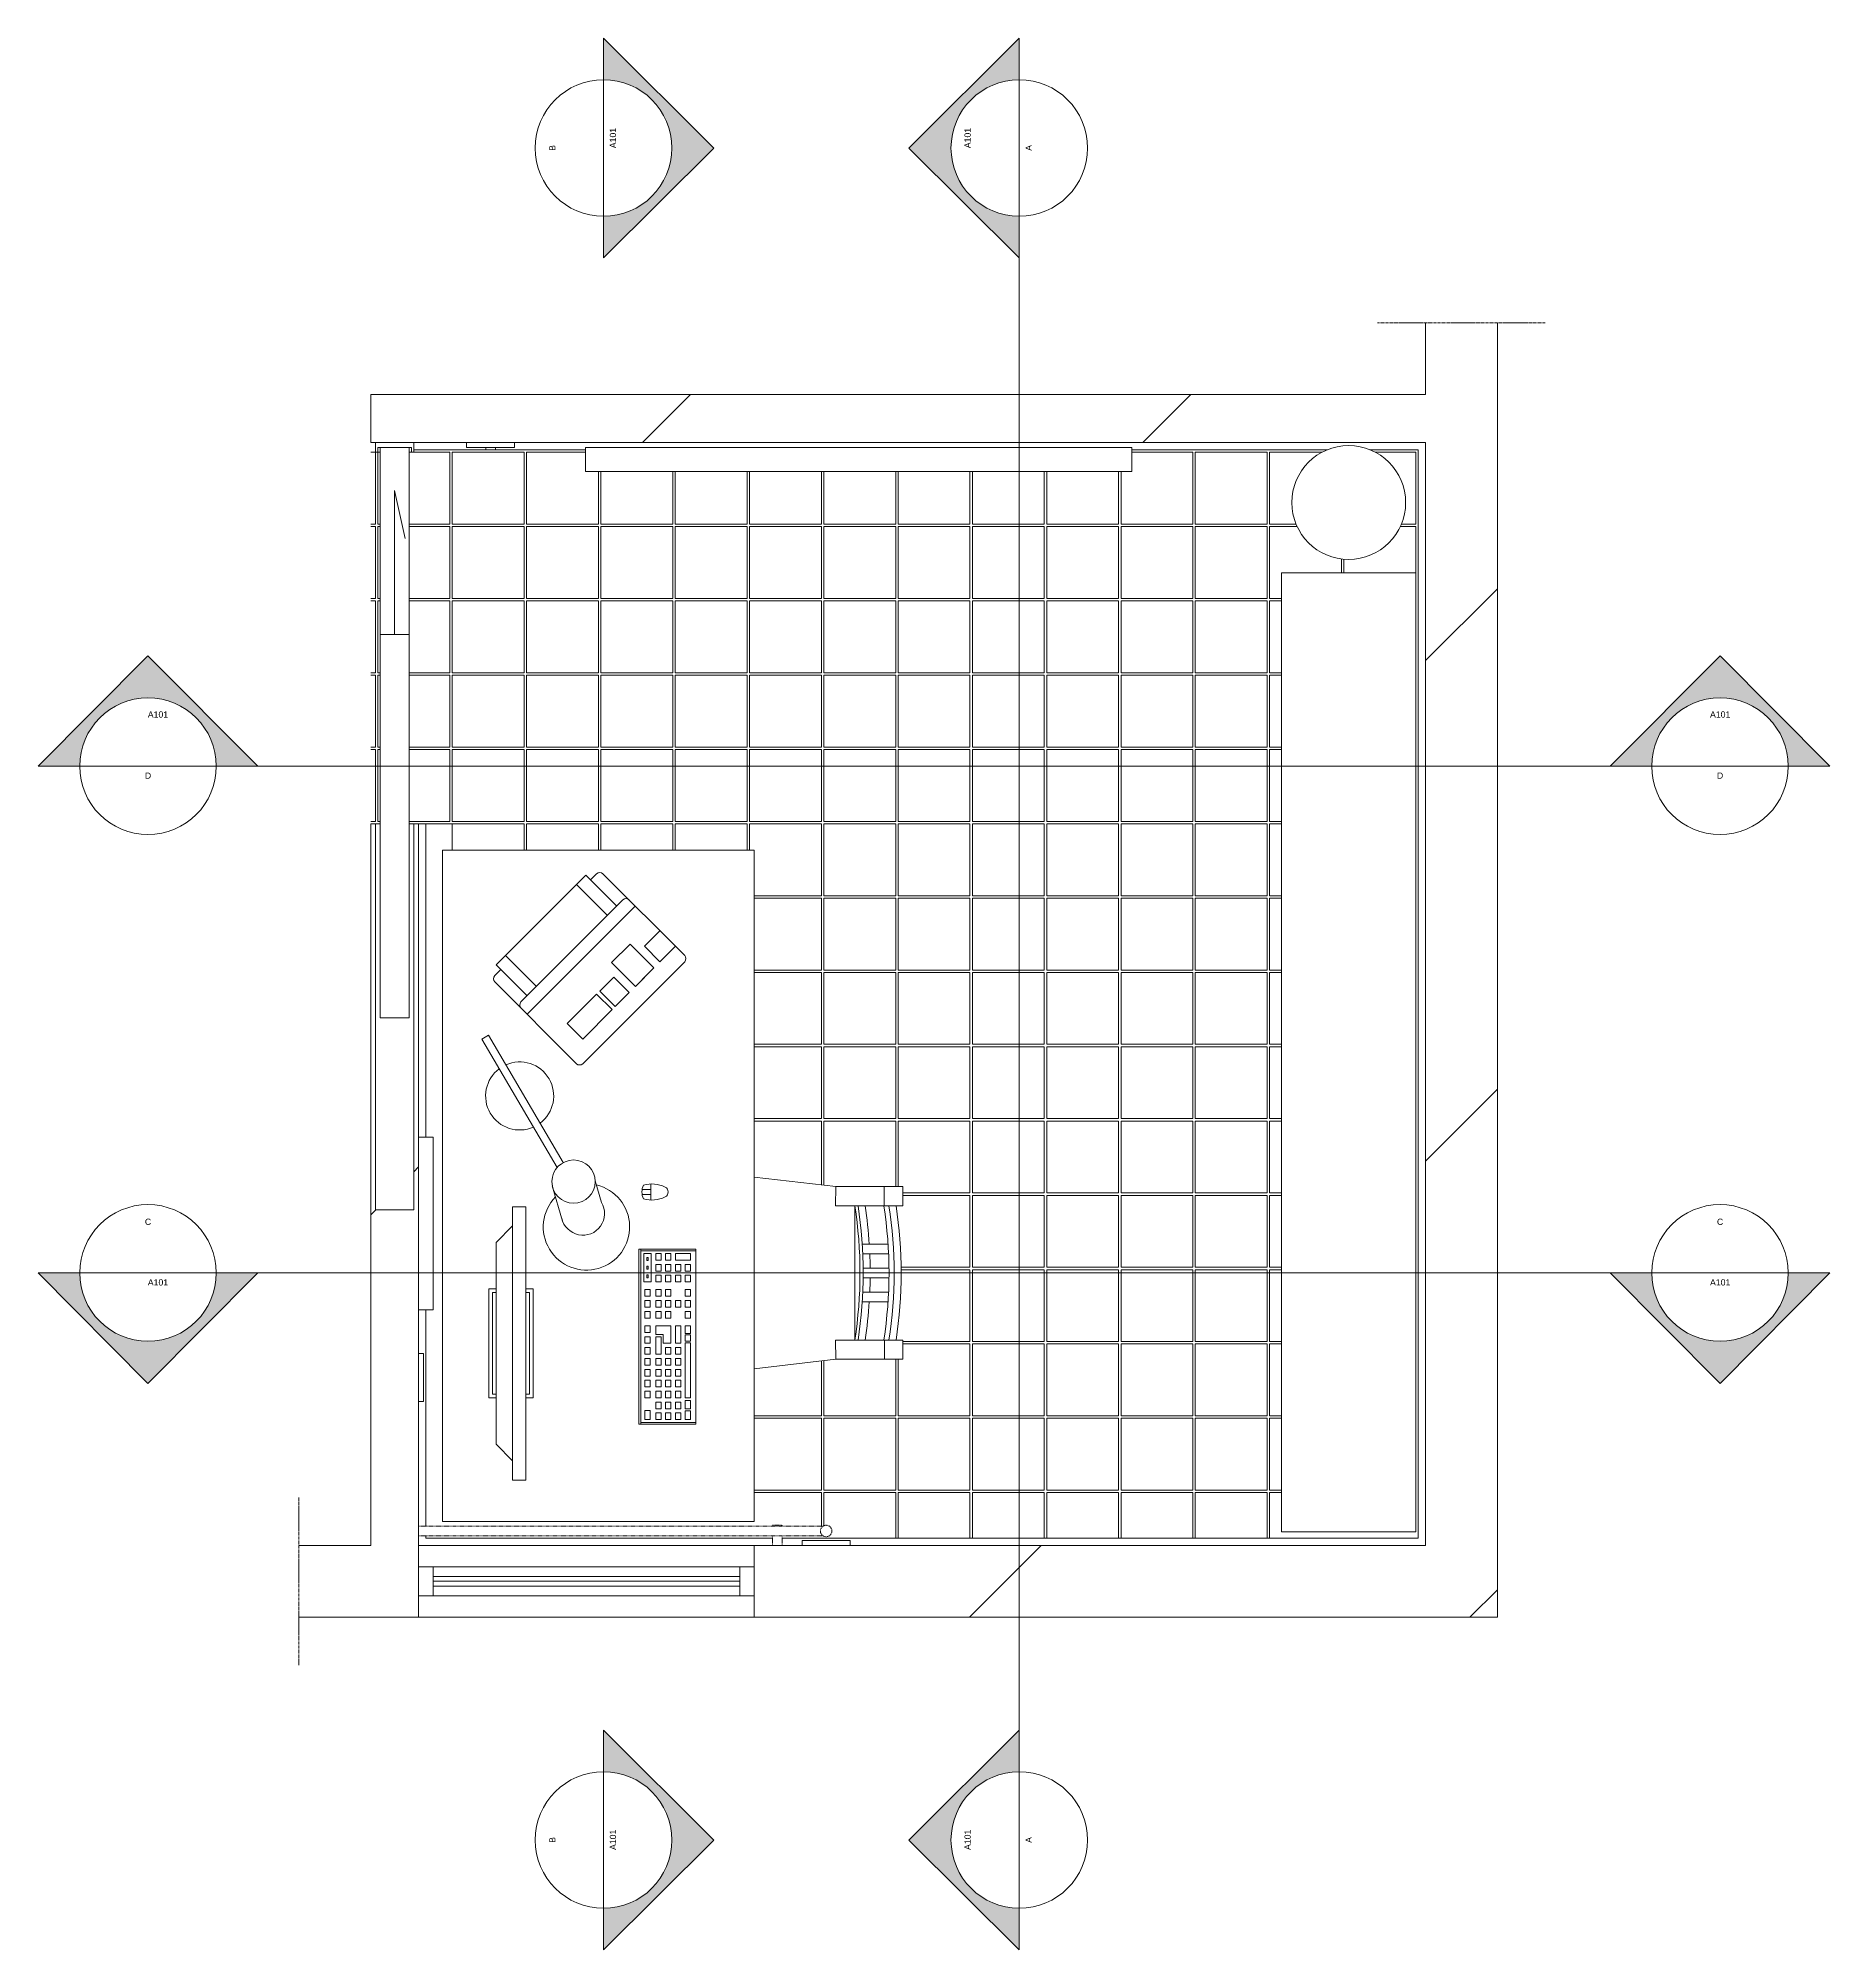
# Model space of a CAD drawing. Header units: centimetres. Extents: x -16179 to 12840, y -10704 to 3856.
# Drawn here: x -1038.4 to -664.7, y -5160.4 to -4761.7 of the extents above; entities that cross this region are included whole.
import ezdxf

# ---------------------------------------------------------------- set-up
doc = ezdxf.new("R2010")
doc.units = ezdxf.units.CM
doc.header["$MEASUREMENT"] = 0
doc.linetypes.add('ACAD_ISO04W100', pattern=[0.762, 0.6096, -0.0762, 0, -0.0762])
doc.linetypes.add('HIDDEN', pattern=[0.009525, 0.00635, -0.003175])
for name, color, linetype, lineweight in [('A-ANNO-DIMS_Num_Penna__3', 3, 'Continuous', 18), ('A-ANNO-TEXT_Num_Penna__3', 3, 'Continuous', 18), ('A-LP-SEZIONI_Num_Penna__151', 151, 'Continuous', 18), ('A-PRSP-1_Num_Penna__161', 161, 'Continuous', 18), ('A-prsp-2_Num_Penna__137', 137, 'Continuous', 18), ('A-SECT A-MCUT_Num_Penna__7', 7, 'Continuous', 18), ('A-SECT D-MCUT_Num_Penna__181', 181, 'Continuous', 18), ('A-WALL-EXTR_Num_Penna__7', 7, 'Continuous', 18), ('IKE120015-t1_Num_Penna__251_Num_Penna__251_Num_Penna__251_Num_Penna__251_Num_Penna__251_Num_Penna__251_Num_Penna__251_Num_Penna__251_Num_Penna__251_Num_Penna__251_Num_Penna__3', 3, 'Continuous', 18)]:
    doc.layers.add(name, color=color, linetype=linetype, lineweight=lineweight)
doc.styles.add('GENERATED_STYLE_1', font='Arial.ttf')
pattern_1 = [(45, (34.24, -5047.8), (-52.198, 52.198), [])]

msp = doc.modelspace()

# ---------------------------------------------------------------- hatches: boundary and pattern name
at = {"layer": 'A-ANNO-DIMS_Num_Penna__3', "linetype": 'Continuous', "lineweight": 18}
for points in [[(-920.51, -4761.74), (-920.51, -4770.38, -1), (-920.51, -4798.89), (-920.51, -4807.53), (-897.49, -4784.64)], [(-833.79, -4761.74), (-856.81, -4784.64), (-833.79, -4807.53), (-833.79, -4798.89, -1), (-833.79, -4770.38)], [(-992.64, -4913.58), (-1015.53, -4890.56), (-1038.42, -4913.58), (-1029.78, -4913.58, -1), (-1001.28, -4913.58)], [(-710.53, -4913.58), (-701.89, -4913.58, -1), (-673.38, -4913.58), (-664.75, -4913.58), (-687.64, -4890.56)], [(-992.64, -5019.26), (-1001.28, -5019.26, -1), (-1029.78, -5019.26), (-1038.42, -5019.26), (-1015.53, -5042.29)], [(-710.53, -5019.26), (-687.64, -5042.29), (-664.75, -5019.26), (-673.38, -5019.26, -1), (-701.89, -5019.26)], [(-920.51, -5160.42), (-897.49, -5137.53), (-920.51, -5114.64), (-920.51, -5123.28, -1), (-920.51, -5151.78)], [(-833.79, -5160.42), (-833.79, -5151.78, -1), (-833.79, -5123.28), (-833.79, -5114.64), (-856.81, -5137.53)]]:
    msp.add_hatch(color=3, dxfattribs=at).paths.add_polyline_path(points)
at = {"layer": 'A-SECT D-MCUT_Num_Penna__181', "linetype": 'Continuous', "lineweight": 18}
h = msp.add_hatch(dxfattribs=at)
h.set_pattern_fill('ANSI31', color=181, scale=100, style=0, pattern_type=2)
h.set_pattern_definition(pattern_1)
h.paths.add_polyline_path([(-734.08, -4836.08), (-969.08, -4836.08), (-969.08, -4846.08), (-749.08, -4846.08), (-749.08, -5076.08), (-889.08, -5076.08), (-889.08, -5091.08), (-734.08, -5091.08)])
h = msp.add_hatch(dxfattribs=at)
h.set_pattern_fill('ANSI31', color=181, scale=100, style=0, pattern_type=2)
h.set_pattern_definition(pattern_1)
h.paths.add_polyline_path([(-969.08, -4926.08), (-969.08, -5091.08), (-959.08, -5091.08), (-959.08, -4926.08), (-960.08, -4926.08), (-960.08, -5006.08), (-968.08, -5006.08), (-968.08, -4926.08)])

# ---------------------------------------------------------------- linework, layer by layer
at = {"layer": 'A-ANNO-DIMS_Num_Penna__3', "color": 3, "linetype": 'Continuous', "lineweight": 18}
for p, q in [((-920.51, -4770.38), (-920.51, -4761.74)), ((-920.51, -4761.74), (-897.49, -4784.64)), ((-833.79, -4761.74), (-856.81, -4784.64)), ((-833.79, -4770.38), (-833.79, -4761.74)), ((-920.51, -4770.38), (-920.51, -4798.89)), ((-833.79, -4770.38), (-833.79, -4798.89)), ((-920.51, -4807.53), (-897.49, -4784.64)), ((-833.79, -4807.53), (-856.81, -4784.64)), ((-920.51, -4798.89), (-920.51, -4807.53)), ((-833.79, -4798.89), (-833.79, -4807.53)), ((-1038.42, -4913.58), (-1015.53, -4890.56)), ((-992.64, -4913.58), (-1015.53, -4890.56)), ((-710.53, -4913.58), (-687.64, -4890.56)), ((-664.75, -4913.58), (-687.64, -4890.56)), ((-1029.78, -4913.58), (-1038.42, -4913.58)), ((-1001.28, -4913.58), (-1029.78, -4913.58)), ((-1001.28, -4913.58), (-992.64, -4913.58)), ((-701.89, -4913.58), (-710.53, -4913.58)), ((-701.89, -4913.58), (-673.38, -4913.58)), ((-673.38, -4913.58), (-664.75, -4913.58)), ((-1029.78, -5019.26), (-1038.42, -5019.26)), ((-1038.42, -5019.26), (-1015.53, -5042.29)), ((-1001.28, -5019.26), (-1029.78, -5019.26)), ((-992.64, -5019.26), (-1015.53, -5042.29)), ((-1001.28, -5019.26), (-992.64, -5019.26)), ((-701.89, -5019.26), (-710.53, -5019.26)), ((-710.53, -5019.26), (-687.64, -5042.29)), ((-701.89, -5019.26), (-673.38, -5019.26)), ((-664.75, -5019.26), (-687.64, -5042.29)), ((-673.38, -5019.26), (-664.75, -5019.26)), ((-920.51, -5123.28), (-920.51, -5114.64)), ((-920.51, -5114.64), (-897.49, -5137.53)), ((-833.79, -5114.64), (-856.81, -5137.53)), ((-833.79, -5123.28), (-833.79, -5114.64)), ((-920.51, -5151.78), (-920.51, -5123.28)), ((-833.79, -5151.78), (-833.79, -5123.28)), ((-920.51, -5160.42), (-897.49, -5137.53)), ((-833.79, -5160.42), (-856.81, -5137.53)), ((-920.51, -5151.78), (-920.51, -5160.42)), ((-833.79, -5151.78), (-833.79, -5160.42))]:
    msp.add_line(p, q, dxfattribs=at)
for centre in [(-920.51, -4784.64), (-833.79, -4784.64), (-1015.53, -4913.58), (-687.64, -4913.58), (-1015.53, -5019.26), (-687.64, -5019.26), (-920.51, -5137.53), (-833.79, -5137.53)]:
    msp.add_circle(centre, 14.25, dxfattribs=at)
at = {"layer": 'A-LP-SEZIONI_Num_Penna__151', "color": 151, "linetype": 'ACAD_ISO04W100', "lineweight": 18}
for p, q in [((-724.08, -4821.08), (-759.08, -4821.08)), ((-984.08, -5066.08), (-984.08, -5101.08))]:
    msp.add_line(p, q, dxfattribs=at)
at = {"layer": 'A-LP-SEZIONI_Num_Penna__151', "color": 151, "linetype": 'Continuous', "lineweight": 18}
for p, q in [((-967.08, -4925.58), (-969.08, -4925.58)), ((-956.08, -4990.94), (-959.08, -4990.94)), ((-956.08, -5026.94), (-956.08, -4990.94)), ((-872.07, -5001.26), (-872.1, -5005.26)), ((-858.1, -5001.26), (-872.07, -5001.26)), ((-862, -5001.26), (-861.99, -5005.26)), ((-858.1, -5005.26), (-858.1, -5001.26)), ((-872.1, -5005.26), (-858.1, -5005.26)), ((-868.1, -5005.26), (-868.1, -5033.26)), ((-861.17, -5013.26), (-866.55, -5013.26)), ((-861.06, -5015.26), (-866.44, -5015.26)), ((-860.97, -5018.26), (-866.36, -5018.26)), ((-860.97, -5018.26), (-866.36, -5018.26)), ((-861.06, -5023.26), (-866.44, -5023.26)), ((-860.97, -5020.26), (-866.36, -5020.26)), ((-860.97, -5020.26), (-866.36, -5020.26)), ((-956.08, -5026.94), (-959.08, -5026.94)), ((-861.17, -5025.26), (-866.55, -5025.26)), ((-872.07, -5037.26), (-872.1, -5033.26)), ((-872.1, -5033.26), (-858.1, -5033.26)), ((-861.93, -5033.26), (-861.92, -5037.26)), ((-858.1, -5033.26), (-858.1, -5037.26)), ((-872.07, -5037.26), (-858.1, -5037.26)), ((-872.07, -5037.26), (-870.07, -5037.26)), ((-861.92, -5037.26), (-858.1, -5037.26)), ((-889.08, -5076.08), (-959.08, -5076.08)), ((-956.08, -5080.58), (-892.08, -5080.58)), ((-892.08, -5086.58), (-956.08, -5086.58)), ((-959.08, -5091.08), (-889.08, -5091.08))]:
    msp.add_line(p, q, dxfattribs=at)
at = {"layer": 'A-LP-SEZIONI_Num_Penna__151', "color": 151, "linetype": 'HIDDEN', "lineweight": 18}
for p, q in [((-874.75, -5072.08), (-959.08, -5072.08)), ((-874.75, -5074.08), (-959.08, -5074.08)), ((-885.28, -5074.08), (-885.28, -5076.08)), ((-883.28, -5074.08), (-883.28, -5076.08))]:
    msp.add_line(p, q, dxfattribs=at)
at = {"layer": 'A-LP-SEZIONI_Num_Penna__151', "color": 151, "linetype": 'Continuous', "lineweight": 18, "flags": 128}
for points in [[(-924.29, -4847.08), (-810.29, -4847.08), (-810.29, -4852.08), (-924.29, -4852.08)], [(-751.08, -5073.25), (-779.08, -5073.25), (-779.08, -4873.25), (-751.08, -4873.25)], [(-889.08, -4999.26), (-889.08, -4931.08), (-954.08, -4931.08), (-954.08, -5071.08), (-889.08, -5071.08)]]:
    msp.add_lwpolyline(points, close=True, dxfattribs=at)
for points in [[(-889.08, -4999.26), (-872.07, -5001.26)], [(-872.07, -5037.26), (-889.08, -5039.26)]]:
    msp.add_lwpolyline(points, dxfattribs=at)
at = {"layer": 'A-LP-SEZIONI_Num_Penna__151', "color": 151, "linetype": 'HIDDEN', "lineweight": 18, "flags": 128}
msp.add_lwpolyline([(-885.28, -5072.08), (-885.28, -5071.88), (-883.28, -5071.88), (-883.28, -5072.08)], dxfattribs=at)
at = {"layer": 'A-LP-SEZIONI_Num_Penna__151', "color": 151, "linetype": 'Continuous', "lineweight": 18}
msp.add_circle((-765.08, -4858.58), 11.87, dxfattribs=at)
at = {"layer": 'A-LP-SEZIONI_Num_Penna__151', "color": 151, "linetype": 'HIDDEN', "lineweight": 18}
msp.add_circle((-874.08, -5073.08), 1.2, dxfattribs=at)
at = {"layer": 'A-LP-SEZIONI_Num_Penna__151', "color": 151, "linetype": 'Continuous', "lineweight": 18}
for centre, start, end in [((-957.91, -5019.26), 351.1397, 8.8603), ((-957.24, -5019.26), 351.1397, 8.8603), ((-955.78, -5019.26), 3.7849, 8.8603), ((-951.86, -5019.26), 351.1397, 8.8603), ((-950.78, -5019.26), 351.1397, 8.8603), ((-949.31, -5019.26), 351.1397, 8.8603), ((-955.78, -5019.26), 0.6304, 2.5223), ((-955.78, -5019.26), 357.4777, 359.3696), ((-955.78, -5019.26), 351.1397, 356.2151)]:
    msp.add_arc(centre, 90.89, start, end, dxfattribs=at)
at = {"layer": 'A-PRSP-1_Num_Penna__161', "color": 161, "linetype": 'Continuous', "lineweight": 18}
for p, q in [((-751.08, -4863.58), (-751.08, -4873.25)), ((-766.58, -4873.25), (-766.58, -4870.36)), ((-766.08, -4873.25), (-766.08, -4870.42)), ((-952.08, -4925.58), (-961.08, -4925.58))]:
    msp.add_line(p, q, dxfattribs=at)
at = {"layer": 'A-PRSP-1_Num_Penna__161', "color": 161, "linetype": 'Continuous', "lineweight": 18, "flags": 128}
for points in [[(-960.08, -4847.58), (-924.29, -4847.58)], [(-760.61, -4847.58), (-750.58, -4847.58), (-750.58, -5074.58), (-883.28, -5074.58)], [(-810.29, -4847.58), (-769.56, -4847.58)], [(-969.08, -4848.08), (-968.08, -4848.08), (-968.08, -4863.08), (-969.08, -4863.08)], [(-967.08, -4863.08), (-967.58, -4863.08), (-967.58, -4848.08), (-967.08, -4848.08)], [(-961.08, -4848.08), (-952.58, -4848.08), (-952.58, -4863.08), (-961.08, -4863.08)], [(-921.58, -4852.08), (-921.58, -4863.08), (-936.58, -4863.08), (-936.58, -4848.08), (-924.29, -4848.08)], [(-810.29, -4848.08), (-797.58, -4848.08), (-797.58, -4863.08), (-812.58, -4863.08), (-812.58, -4852.08)], [(-776.07, -4863.08), (-781.58, -4863.08), (-781.58, -4848.08), (-770.63, -4848.08)], [(-759.54, -4848.08), (-751.08, -4848.08), (-751.08, -4863.08)], [(-906.08, -4852.08), (-906.08, -4863.08), (-921.08, -4863.08), (-921.08, -4852.08)], [(-890.58, -4852.08), (-890.58, -4863.08), (-905.58, -4863.08), (-905.58, -4852.08)], [(-875.08, -4852.08), (-875.08, -4863.08), (-890.08, -4863.08), (-890.08, -4852.08)], [(-859.58, -4852.08), (-859.58, -4863.08), (-874.58, -4863.08), (-874.58, -4852.08)], [(-844.08, -4852.08), (-844.08, -4863.08), (-859.08, -4863.08), (-859.08, -4852.08)], [(-828.58, -4852.08), (-828.58, -4863.08), (-843.58, -4863.08), (-843.58, -4852.08)], [(-813.08, -4852.08), (-813.08, -4863.08), (-828.08, -4863.08), (-828.08, -4852.08)], [(-969.08, -4863.58), (-968.08, -4863.58), (-968.08, -4878.58), (-969.08, -4878.58)], [(-967.08, -4878.58), (-967.58, -4878.58), (-967.58, -4863.58), (-967.08, -4863.58)], [(-961.08, -4863.58), (-952.58, -4863.58), (-952.58, -4878.58), (-961.08, -4878.58)], [(-779.08, -4878.58), (-781.58, -4878.58), (-781.58, -4863.58), (-775.86, -4863.58)], [(-754.31, -4863.58), (-751.08, -4863.58)], [(-751.08, -4863.08), (-754.09, -4863.08)], [(-969.08, -4879.08), (-968.08, -4879.08), (-968.08, -4894.08), (-969.08, -4894.08)], [(-967.08, -4894.08), (-967.58, -4894.08), (-967.58, -4879.08), (-967.08, -4879.08)], [(-961.08, -4879.08), (-952.58, -4879.08), (-952.58, -4894.08), (-961.08, -4894.08)], [(-779.08, -4894.08), (-781.58, -4894.08), (-781.58, -4879.08), (-779.08, -4879.08)], [(-969.08, -4894.58), (-968.08, -4894.58), (-968.08, -4909.58), (-969.08, -4909.58)], [(-967.08, -4909.58), (-967.58, -4909.58), (-967.58, -4894.58), (-967.08, -4894.58)], [(-961.08, -4894.58), (-952.58, -4894.58), (-952.58, -4909.58), (-961.08, -4909.58)], [(-779.08, -4909.58), (-781.58, -4909.58), (-781.58, -4894.58), (-779.08, -4894.58)], [(-969.08, -4910.08), (-968.08, -4910.08), (-968.08, -4925.08), (-969.08, -4925.08)], [(-967.08, -4925.08), (-967.58, -4925.08), (-967.58, -4910.08), (-967.08, -4910.08)], [(-961.08, -4910.08), (-952.58, -4910.08), (-952.58, -4925.08), (-961.08, -4925.08)], [(-779.08, -4925.08), (-781.58, -4925.08), (-781.58, -4910.08), (-779.08, -4910.08)], [(-957.58, -4990.94), (-957.58, -4925.58)], [(-952.08, -4931.08), (-952.08, -4925.58), (-937.08, -4925.58), (-937.08, -4931.08)], [(-936.58, -4931.08), (-936.58, -4925.58), (-921.58, -4925.58), (-921.58, -4931.08)], [(-921.08, -4931.08), (-921.08, -4925.58), (-906.08, -4925.58), (-906.08, -4931.08)], [(-905.58, -4931.08), (-905.58, -4925.58), (-890.58, -4925.58), (-890.58, -4931.08)], [(-890.08, -4931.08), (-890.08, -4925.58), (-875.08, -4925.58), (-875.08, -4940.58), (-889.08, -4940.58)], [(-779.08, -4940.58), (-781.58, -4940.58), (-781.58, -4925.58), (-779.08, -4925.58)], [(-889.08, -4941.08), (-875.08, -4941.08), (-875.08, -4956.08), (-889.08, -4956.08)], [(-779.08, -4956.08), (-781.58, -4956.08), (-781.58, -4941.08), (-779.08, -4941.08)], [(-889.08, -4956.58), (-875.08, -4956.58), (-875.08, -4971.58), (-889.08, -4971.58)], [(-779.08, -4971.58), (-781.58, -4971.58), (-781.58, -4956.58), (-779.08, -4956.58)], [(-889.08, -4972.08), (-875.08, -4972.08), (-875.08, -4987.08), (-889.08, -4987.08)], [(-779.08, -4987.08), (-781.58, -4987.08), (-781.58, -4972.08), (-779.08, -4972.08)], [(-889.08, -4987.58), (-875.08, -4987.58), (-875.08, -5000.91)], [(-874.58, -5000.97), (-874.58, -4987.58), (-859.58, -4987.58), (-859.58, -5001.26)], [(-859.08, -5001.26), (-859.08, -4987.58), (-844.08, -4987.58), (-844.08, -5002.58), (-858.1, -5002.58)], [(-779.08, -5002.58), (-781.58, -5002.58), (-781.58, -4987.58), (-779.08, -4987.58)], [(-858.1, -5003.08), (-844.08, -5003.08), (-844.08, -5018.08), (-858.42, -5018.08)], [(-779.08, -5018.08), (-781.58, -5018.08), (-781.58, -5003.08), (-779.08, -5003.08)], [(-858.42, -5018.58), (-844.08, -5018.58), (-844.08, -5033.58), (-858.1, -5033.58)], [(-779.08, -5033.58), (-781.58, -5033.58), (-781.58, -5018.58), (-779.08, -5018.58)], [(-957.58, -5072.08), (-957.58, -5026.94)], [(-858.1, -5034.08), (-844.08, -5034.08), (-844.08, -5049.08), (-859.08, -5049.08), (-859.08, -5037.26)], [(-779.08, -5049.08), (-781.58, -5049.08), (-781.58, -5034.08), (-779.08, -5034.08)], [(-875.08, -5037.62), (-875.08, -5049.08), (-889.08, -5049.08)], [(-859.58, -5037.26), (-859.58, -5049.08), (-874.58, -5049.08), (-874.58, -5037.56)], [(-889.08, -5049.58), (-875.08, -5049.58), (-875.08, -5064.58), (-889.08, -5064.58)], [(-779.08, -5064.58), (-781.58, -5064.58), (-781.58, -5049.58), (-779.08, -5049.58)], [(-889.08, -5065.08), (-875.08, -5065.08), (-875.08, -5072.08)], [(-874.58, -5072.08), (-874.58, -5065.08), (-859.58, -5065.08), (-859.58, -5074.58)], [(-859.08, -5074.58), (-859.08, -5065.08), (-844.08, -5065.08), (-844.08, -5074.58)], [(-843.58, -5074.58), (-843.58, -5065.08), (-828.58, -5065.08), (-828.58, -5074.58)], [(-828.08, -5074.58), (-828.08, -5065.08), (-813.08, -5065.08), (-813.08, -5074.58)], [(-812.58, -5074.58), (-812.58, -5065.08), (-797.58, -5065.08), (-797.58, -5074.58)], [(-797.08, -5074.58), (-797.08, -5065.08), (-782.08, -5065.08), (-782.08, -5074.58)], [(-781.58, -5074.58), (-781.58, -5065.08), (-779.08, -5065.08)], [(-885.28, -5074.58), (-957.58, -5074.58), (-957.58, -5074.08)]]:
    msp.add_lwpolyline(points, dxfattribs=at)
for points in [[(-952.08, -4848.08), (-937.08, -4848.08), (-937.08, -4863.08), (-952.08, -4863.08)], [(-797.08, -4848.08), (-782.08, -4848.08), (-782.08, -4863.08), (-797.08, -4863.08)], [(-952.08, -4863.58), (-937.08, -4863.58), (-937.08, -4878.58), (-952.08, -4878.58)], [(-936.58, -4863.58), (-921.58, -4863.58), (-921.58, -4878.58), (-936.58, -4878.58)], [(-921.08, -4863.58), (-906.08, -4863.58), (-906.08, -4878.58), (-921.08, -4878.58)], [(-905.58, -4863.58), (-890.58, -4863.58), (-890.58, -4878.58), (-905.58, -4878.58)], [(-890.08, -4863.58), (-875.08, -4863.58), (-875.08, -4878.58), (-890.08, -4878.58)], [(-874.58, -4863.58), (-859.58, -4863.58), (-859.58, -4878.58), (-874.58, -4878.58)], [(-859.08, -4863.58), (-844.08, -4863.58), (-844.08, -4878.58), (-859.08, -4878.58)], [(-843.58, -4863.58), (-828.58, -4863.58), (-828.58, -4878.58), (-843.58, -4878.58)], [(-828.08, -4863.58), (-813.08, -4863.58), (-813.08, -4878.58), (-828.08, -4878.58)], [(-812.58, -4863.58), (-797.58, -4863.58), (-797.58, -4878.58), (-812.58, -4878.58)], [(-797.08, -4863.58), (-782.08, -4863.58), (-782.08, -4878.58), (-797.08, -4878.58)], [(-952.08, -4879.08), (-937.08, -4879.08), (-937.08, -4894.08), (-952.08, -4894.08)], [(-936.58, -4879.08), (-921.58, -4879.08), (-921.58, -4894.08), (-936.58, -4894.08)], [(-921.08, -4879.08), (-906.08, -4879.08), (-906.08, -4894.08), (-921.08, -4894.08)], [(-905.58, -4879.08), (-890.58, -4879.08), (-890.58, -4894.08), (-905.58, -4894.08)], [(-890.08, -4879.08), (-875.08, -4879.08), (-875.08, -4894.08), (-890.08, -4894.08)], [(-874.58, -4879.08), (-859.58, -4879.08), (-859.58, -4894.08), (-874.58, -4894.08)], [(-859.08, -4879.08), (-844.08, -4879.08), (-844.08, -4894.08), (-859.08, -4894.08)], [(-843.58, -4879.08), (-828.58, -4879.08), (-828.58, -4894.08), (-843.58, -4894.08)], [(-828.08, -4879.08), (-813.08, -4879.08), (-813.08, -4894.08), (-828.08, -4894.08)], [(-812.58, -4879.08), (-797.58, -4879.08), (-797.58, -4894.08), (-812.58, -4894.08)], [(-797.08, -4879.08), (-782.08, -4879.08), (-782.08, -4894.08), (-797.08, -4894.08)], [(-952.08, -4894.58), (-937.08, -4894.58), (-937.08, -4909.58), (-952.08, -4909.58)], [(-936.58, -4894.58), (-921.58, -4894.58), (-921.58, -4909.58), (-936.58, -4909.58)], [(-921.08, -4894.58), (-906.08, -4894.58), (-906.08, -4909.58), (-921.08, -4909.58)], [(-905.58, -4894.58), (-890.58, -4894.58), (-890.58, -4909.58), (-905.58, -4909.58)], [(-890.08, -4894.58), (-875.08, -4894.58), (-875.08, -4909.58), (-890.08, -4909.58)], [(-874.58, -4894.58), (-859.58, -4894.58), (-859.58, -4909.58), (-874.58, -4909.58)], [(-859.08, -4894.58), (-844.08, -4894.58), (-844.08, -4909.58), (-859.08, -4909.58)], [(-843.58, -4894.58), (-828.58, -4894.58), (-828.58, -4909.58), (-843.58, -4909.58)], [(-828.08, -4894.58), (-813.08, -4894.58), (-813.08, -4909.58), (-828.08, -4909.58)], [(-812.58, -4894.58), (-797.58, -4894.58), (-797.58, -4909.58), (-812.58, -4909.58)], [(-797.08, -4894.58), (-782.08, -4894.58), (-782.08, -4909.58), (-797.08, -4909.58)], [(-952.08, -4910.08), (-937.08, -4910.08), (-937.08, -4925.08), (-952.08, -4925.08)], [(-936.58, -4910.08), (-921.58, -4910.08), (-921.58, -4925.08), (-936.58, -4925.08)], [(-921.08, -4910.08), (-906.08, -4910.08), (-906.08, -4925.08), (-921.08, -4925.08)], [(-905.58, -4910.08), (-890.58, -4910.08), (-890.58, -4925.08), (-905.58, -4925.08)], [(-890.08, -4910.08), (-875.08, -4910.08), (-875.08, -4925.08), (-890.08, -4925.08)], [(-874.58, -4910.08), (-859.58, -4910.08), (-859.58, -4925.08), (-874.58, -4925.08)], [(-859.08, -4910.08), (-844.08, -4910.08), (-844.08, -4925.08), (-859.08, -4925.08)], [(-843.58, -4910.08), (-828.58, -4910.08), (-828.58, -4925.08), (-843.58, -4925.08)], [(-828.08, -4910.08), (-813.08, -4910.08), (-813.08, -4925.08), (-828.08, -4925.08)], [(-812.58, -4910.08), (-797.58, -4910.08), (-797.58, -4925.08), (-812.58, -4925.08)], [(-797.08, -4910.08), (-782.08, -4910.08), (-782.08, -4925.08), (-797.08, -4925.08)], [(-874.58, -4925.58), (-859.58, -4925.58), (-859.58, -4940.58), (-874.58, -4940.58)], [(-859.08, -4925.58), (-844.08, -4925.58), (-844.08, -4940.58), (-859.08, -4940.58)], [(-843.58, -4925.58), (-828.58, -4925.58), (-828.58, -4940.58), (-843.58, -4940.58)], [(-828.08, -4925.58), (-813.08, -4925.58), (-813.08, -4940.58), (-828.08, -4940.58)], [(-812.58, -4925.58), (-797.58, -4925.58), (-797.58, -4940.58), (-812.58, -4940.58)], [(-797.08, -4925.58), (-782.08, -4925.58), (-782.08, -4940.58), (-797.08, -4940.58)], [(-874.58, -4941.08), (-859.58, -4941.08), (-859.58, -4956.08), (-874.58, -4956.08)], [(-859.08, -4941.08), (-844.08, -4941.08), (-844.08, -4956.08), (-859.08, -4956.08)], [(-843.58, -4941.08), (-828.58, -4941.08), (-828.58, -4956.08), (-843.58, -4956.08)], [(-828.08, -4941.08), (-813.08, -4941.08), (-813.08, -4956.08), (-828.08, -4956.08)], [(-812.58, -4941.08), (-797.58, -4941.08), (-797.58, -4956.08), (-812.58, -4956.08)], [(-797.08, -4941.08), (-782.08, -4941.08), (-782.08, -4956.08), (-797.08, -4956.08)], [(-874.58, -4956.58), (-859.58, -4956.58), (-859.58, -4971.58), (-874.58, -4971.58)], [(-859.08, -4956.58), (-844.08, -4956.58), (-844.08, -4971.58), (-859.08, -4971.58)], [(-843.58, -4956.58), (-828.58, -4956.58), (-828.58, -4971.58), (-843.58, -4971.58)], [(-828.08, -4956.58), (-813.08, -4956.58), (-813.08, -4971.58), (-828.08, -4971.58)], [(-812.58, -4956.58), (-797.58, -4956.58), (-797.58, -4971.58), (-812.58, -4971.58)], [(-797.08, -4956.58), (-782.08, -4956.58), (-782.08, -4971.58), (-797.08, -4971.58)], [(-874.58, -4972.08), (-859.58, -4972.08), (-859.58, -4987.08), (-874.58, -4987.08)], [(-859.08, -4972.08), (-844.08, -4972.08), (-844.08, -4987.08), (-859.08, -4987.08)], [(-843.58, -4972.08), (-828.58, -4972.08), (-828.58, -4987.08), (-843.58, -4987.08)], [(-828.08, -4972.08), (-813.08, -4972.08), (-813.08, -4987.08), (-828.08, -4987.08)], [(-812.58, -4972.08), (-797.58, -4972.08), (-797.58, -4987.08), (-812.58, -4987.08)], [(-797.08, -4972.08), (-782.08, -4972.08), (-782.08, -4987.08), (-797.08, -4987.08)], [(-843.58, -4987.58), (-828.58, -4987.58), (-828.58, -5002.58), (-843.58, -5002.58)], [(-828.08, -4987.58), (-813.08, -4987.58), (-813.08, -5002.58), (-828.08, -5002.58)], [(-812.58, -4987.58), (-797.58, -4987.58), (-797.58, -5002.58), (-812.58, -5002.58)], [(-797.08, -4987.58), (-782.08, -4987.58), (-782.08, -5002.58), (-797.08, -5002.58)], [(-843.58, -5003.08), (-828.58, -5003.08), (-828.58, -5018.08), (-843.58, -5018.08)], [(-828.08, -5003.08), (-813.08, -5003.08), (-813.08, -5018.08), (-828.08, -5018.08)], [(-812.58, -5003.08), (-797.58, -5003.08), (-797.58, -5018.08), (-812.58, -5018.08)], [(-797.08, -5003.08), (-782.08, -5003.08), (-782.08, -5018.08), (-797.08, -5018.08)], [(-843.58, -5018.58), (-828.58, -5018.58), (-828.58, -5033.58), (-843.58, -5033.58)], [(-828.08, -5018.58), (-813.08, -5018.58), (-813.08, -5033.58), (-828.08, -5033.58)], [(-812.58, -5018.58), (-797.58, -5018.58), (-797.58, -5033.58), (-812.58, -5033.58)], [(-797.08, -5018.58), (-782.08, -5018.58), (-782.08, -5033.58), (-797.08, -5033.58)], [(-843.58, -5034.08), (-828.58, -5034.08), (-828.58, -5049.08), (-843.58, -5049.08)], [(-828.08, -5034.08), (-813.08, -5034.08), (-813.08, -5049.08), (-828.08, -5049.08)], [(-812.58, -5034.08), (-797.58, -5034.08), (-797.58, -5049.08), (-812.58, -5049.08)], [(-797.08, -5034.08), (-782.08, -5034.08), (-782.08, -5049.08), (-797.08, -5049.08)], [(-874.58, -5049.58), (-859.58, -5049.58), (-859.58, -5064.58), (-874.58, -5064.58)], [(-859.08, -5049.58), (-844.08, -5049.58), (-844.08, -5064.58), (-859.08, -5064.58)], [(-843.58, -5049.58), (-828.58, -5049.58), (-828.58, -5064.58), (-843.58, -5064.58)], [(-828.08, -5049.58), (-813.08, -5049.58), (-813.08, -5064.58), (-828.08, -5064.58)], [(-812.58, -5049.58), (-797.58, -5049.58), (-797.58, -5064.58), (-812.58, -5064.58)], [(-797.08, -5049.58), (-782.08, -5049.58), (-782.08, -5064.58), (-797.08, -5064.58)]]:
    msp.add_lwpolyline(points, close=True, dxfattribs=at)
at = {"layer": 'A-prsp-2_Num_Penna__137', "color": 137, "linetype": 'Continuous', "lineweight": 18}
for p, q in [((-967.08, -4886.08), (-967.08, -4847.08)), ((-961.08, -4886.08), (-961.08, -4847.08)), ((-964.08, -4886.08), (-964.08, -4856.08)), ((-964.08, -4856.08), (-961.86, -4866.08)), ((-942.89, -4955), (-924.21, -4936.31)), ((-926.14, -4938.25), (-919.7, -4944.69)), ((-924.21, -4936.31), (-917.76, -4942.76)), ((-923.24, -4937.28), (-921.95, -4935.99)), ((-920.66, -4935.99), (-903.59, -4953.07)), ((-937.74, -4962.73), (-916.47, -4941.47)), ((-936.45, -4965.31), (-913.9, -4942.76)), ((-914.97, -4950.66), (-918.84, -4954.53)), ((-914.97, -4950.66), (-910.01, -4955.63)), ((-911.96, -4951.13), (-908.74, -4947.91)), ((-911.96, -4951.13), (-908.74, -4954.36)), ((-908.74, -4954.36), (-905.52, -4951.13)), ((-942.89, -4955), (-936.45, -4961.44)), ((-940.96, -4953.07), (-934.52, -4959.51)), ((-924.85, -4975.62), (-903.59, -4954.36)), ((-918.84, -4954.53), (-913.88, -4959.49)), ((-943.22, -4957.26), (-941.93, -4955.97)), ((-943.22, -4958.54), (-926.14, -4975.62)), ((-921.31, -4960.48), (-918.39, -4957.56)), ((-918.39, -4957.56), (-915.17, -4960.78)), ((-910.01, -4955.63), (-913.88, -4959.49)), ((-913.88, -4959.49), (-911.07, -4956.69)), ((-928.07, -4967.24), (-921.95, -4961.12)), ((-921.95, -4961.12), (-918.73, -4964.34)), ((-921.31, -4960.48), (-918.09, -4963.7)), ((-918.09, -4963.7), (-915.17, -4960.78)), ((-928.07, -4967.24), (-924.85, -4970.47)), ((-924.85, -4970.47), (-918.73, -4964.34)), ((-945.87, -4970.49), (-944.49, -4969.69)), ((-930.2, -4997.28), (-945.87, -4970.49)), ((-928.94, -4996.26), (-944.49, -4969.69)), ((-931.2, -5001.08), (-929.06, -5008.44)), ((-920.93, -5004.54), (-922.24, -5000.06)), ((-910.63, -5001.83), (-912.46, -5001.83)), ((-910.63, -5002.93), (-912.46, -5002.93)), ((-910.63, -5004.04), (-910.63, -5000.72)), ((-913.14, -5014.3), (-901.24, -5014.3)), ((-913.14, -5050.77), (-913.14, -5014.3)), ((-912.74, -5050.77), (-912.74, -5014.3)), ((-901.24, -5014.63), (-912.74, -5014.63)), ((-912.08, -5015.22), (-910.6, -5015.22)), ((-912.08, -5021.14), (-912.08, -5015.22)), ((-910.6, -5015.22), (-910.6, -5021.14)), ((-909.62, -5016.59), (-909.62, -5015.22)), ((-909.62, -5015.22), (-908.49, -5015.22)), ((-908.49, -5015.22), (-908.49, -5016.59)), ((-907.57, -5016.59), (-907.57, -5015.22)), ((-907.57, -5015.22), (-906.45, -5015.22)), ((-906.45, -5015.22), (-906.45, -5016.59)), ((-905.53, -5015.22), (-902.36, -5015.22)), ((-905.53, -5016.59), (-905.53, -5015.22)), ((-902.36, -5015.22), (-902.36, -5016.59)), ((-901.24, -5014.3), (-901.24, -5050.77)), ((-911.47, -5016.05), (-911.21, -5016.05)), ((-911.47, -5016.67), (-911.47, -5016.05)), ((-911.21, -5016.67), (-911.47, -5016.67)), ((-911.21, -5017.86), (-911.47, -5017.86)), ((-911.47, -5017.86), (-911.47, -5018.49)), ((-911.47, -5018.49), (-911.21, -5018.49)), ((-911.21, -5016.05), (-911.21, -5016.67)), ((-911.21, -5018.49), (-911.21, -5017.86)), ((-908.49, -5016.59), (-909.62, -5016.59)), ((-909.62, -5018.87), (-909.62, -5017.49)), ((-909.62, -5017.49), (-908.49, -5017.49)), ((-908.49, -5018.87), (-909.62, -5018.87)), ((-908.49, -5017.49), (-908.49, -5018.87)), ((-906.45, -5016.59), (-907.57, -5016.59)), ((-907.57, -5018.87), (-907.57, -5017.49)), ((-907.57, -5017.49), (-906.45, -5017.49)), ((-906.45, -5018.87), (-907.57, -5018.87)), ((-906.45, -5017.49), (-906.45, -5018.87)), ((-902.36, -5016.59), (-905.53, -5016.59)), ((-905.53, -5018.87), (-905.53, -5017.49)), ((-905.53, -5017.49), (-904.4, -5017.49)), ((-904.4, -5018.87), (-905.53, -5018.87)), ((-904.4, -5017.49), (-904.4, -5018.87)), ((-903.48, -5017.49), (-902.36, -5017.49)), ((-903.48, -5018.87), (-903.48, -5017.49)), ((-902.36, -5018.87), (-903.48, -5018.87)), ((-902.36, -5017.49), (-902.36, -5018.87)), ((-910.6, -5021.14), (-912.08, -5021.14)), ((-911.9, -5022.74), (-910.78, -5022.74)), ((-911.9, -5024.11), (-911.9, -5022.74)), ((-911.21, -5019.68), (-911.47, -5019.68)), ((-911.47, -5019.68), (-911.47, -5020.31)), ((-911.47, -5020.31), (-911.21, -5020.31)), ((-911.21, -5020.31), (-911.21, -5019.68)), ((-910.78, -5022.74), (-910.78, -5024.11)), ((-909.62, -5021.14), (-909.62, -5019.76)), ((-909.62, -5019.76), (-908.49, -5019.76)), ((-908.49, -5021.14), (-909.62, -5021.14)), ((-909.62, -5024.11), (-909.62, -5022.74)), ((-909.62, -5022.74), (-908.49, -5022.74)), ((-908.49, -5019.76), (-908.49, -5021.14)), ((-908.49, -5022.74), (-908.49, -5024.11)), ((-907.57, -5021.14), (-907.57, -5019.76)), ((-907.57, -5019.76), (-906.45, -5019.76)), ((-906.45, -5021.14), (-907.57, -5021.14)), ((-907.57, -5024.11), (-907.57, -5022.74)), ((-907.57, -5022.74), (-906.45, -5022.74)), ((-906.45, -5019.76), (-906.45, -5021.14)), ((-906.45, -5022.74), (-906.45, -5024.11)), ((-905.53, -5019.76), (-904.4, -5019.76)), ((-905.53, -5021.14), (-905.53, -5019.76)), ((-904.4, -5021.14), (-905.53, -5021.14)), ((-904.4, -5019.76), (-904.4, -5021.14)), ((-903.48, -5019.76), (-902.36, -5019.76)), ((-903.48, -5021.14), (-903.48, -5019.76)), ((-902.36, -5021.14), (-903.48, -5021.14)), ((-903.48, -5024.11), (-903.48, -5022.74)), ((-903.48, -5022.74), (-902.36, -5022.74)), ((-902.36, -5019.76), (-902.36, -5021.14)), ((-902.36, -5022.74), (-902.36, -5024.11)), ((-910.78, -5024.11), (-911.9, -5024.11)), ((-911.9, -5026.39), (-911.9, -5025.01)), ((-911.9, -5025.01), (-910.78, -5025.01)), ((-910.78, -5026.39), (-911.9, -5026.39)), ((-911.9, -5028.66), (-911.9, -5027.28)), ((-911.9, -5027.28), (-910.78, -5027.28)), ((-910.78, -5025.01), (-910.78, -5026.39)), ((-910.78, -5027.28), (-910.78, -5028.66)), ((-908.49, -5024.11), (-909.62, -5024.11)), ((-909.62, -5025.01), (-908.49, -5025.01)), ((-909.62, -5026.39), (-909.62, -5025.01)), ((-908.49, -5026.39), (-909.62, -5026.39)), ((-909.62, -5028.66), (-909.62, -5027.28)), ((-909.62, -5027.28), (-908.49, -5027.28)), ((-908.49, -5025.01), (-908.49, -5026.39)), ((-908.49, -5027.28), (-908.49, -5028.66)), ((-906.45, -5024.11), (-907.57, -5024.11)), ((-907.57, -5025.01), (-906.45, -5025.01)), ((-907.57, -5026.39), (-907.57, -5025.01)), ((-906.45, -5026.39), (-907.57, -5026.39)), ((-907.57, -5028.66), (-907.57, -5027.28)), ((-907.57, -5027.28), (-906.45, -5027.28)), ((-906.45, -5025.01), (-906.45, -5026.39)), ((-906.45, -5027.28), (-906.45, -5028.66)), ((-905.53, -5025.01), (-904.4, -5025.01)), ((-905.53, -5026.39), (-905.53, -5025.01)), ((-904.4, -5026.39), (-905.53, -5026.39)), ((-904.4, -5025.01), (-904.4, -5026.39)), ((-902.36, -5024.11), (-903.48, -5024.11)), ((-903.48, -5025.01), (-902.36, -5025.01)), ((-903.48, -5026.39), (-903.48, -5025.01)), ((-902.36, -5026.39), (-903.48, -5026.39)), ((-903.48, -5027.28), (-902.36, -5027.28)), ((-903.48, -5028.66), (-903.48, -5027.28)), ((-902.36, -5025.01), (-902.36, -5026.39)), ((-902.36, -5027.28), (-902.36, -5028.66)), ((-910.78, -5028.66), (-911.9, -5028.66)), ((-911.9, -5030.3), (-910.78, -5030.3)), ((-911.9, -5031.67), (-911.9, -5030.3)), ((-910.78, -5030.3), (-910.78, -5031.67)), ((-908.49, -5028.66), (-909.62, -5028.66)), ((-909.62, -5032.09), (-909.62, -5030.3)), ((-909.62, -5030.3), (-906.45, -5030.3)), ((-906.45, -5028.66), (-907.57, -5028.66)), ((-906.45, -5030.3), (-906.45, -5033.94)), ((-905.53, -5030.3), (-904.4, -5030.3)), ((-905.53, -5033.94), (-905.53, -5030.3)), ((-904.4, -5030.3), (-904.4, -5033.94)), ((-902.36, -5028.66), (-903.48, -5028.66)), ((-903.48, -5030.3), (-902.36, -5030.3)), ((-903.48, -5031.88), (-903.48, -5030.3)), ((-902.36, -5030.3), (-902.36, -5031.88)), ((-910.78, -5031.67), (-911.9, -5031.67)), ((-911.9, -5033.94), (-911.9, -5032.57)), ((-911.9, -5032.57), (-910.78, -5032.57)), ((-910.78, -5033.94), (-911.9, -5033.94)), ((-911.9, -5036.22), (-911.9, -5034.84)), ((-911.9, -5034.84), (-910.78, -5034.84)), ((-910.78, -5032.57), (-910.78, -5033.94)), ((-910.78, -5034.84), (-910.78, -5036.22)), ((-908.08, -5032.09), (-909.62, -5032.09)), ((-909.62, -5036.22), (-909.62, -5032.57)), ((-909.62, -5032.57), (-908.49, -5032.57)), ((-908.49, -5032.57), (-908.49, -5036.22)), ((-908.08, -5033.94), (-908.08, -5032.09)), ((-906.45, -5033.94), (-908.08, -5033.94)), ((-907.57, -5036.22), (-907.57, -5034.84)), ((-907.57, -5034.84), (-906.45, -5034.84)), ((-906.45, -5034.84), (-906.45, -5036.22)), ((-904.4, -5033.94), (-905.53, -5033.94)), ((-905.53, -5036.22), (-905.53, -5034.84)), ((-905.53, -5034.84), (-904.4, -5034.84)), ((-904.4, -5034.84), (-904.4, -5036.22)), ((-902.36, -5031.88), (-903.48, -5031.88)), ((-903.48, -5033.49), (-903.48, -5032.2)), ((-903.48, -5032.2), (-902.36, -5032.2)), ((-902.36, -5033.49), (-903.48, -5033.49)), ((-903.48, -5045.3), (-903.48, -5033.82)), ((-903.48, -5033.82), (-902.36, -5033.82)), ((-902.36, -5032.2), (-902.36, -5033.49)), ((-902.36, -5033.82), (-902.36, -5045.3)), ((-910.78, -5036.22), (-911.9, -5036.22)), ((-911.9, -5038.49), (-911.9, -5037.11)), ((-911.9, -5037.11), (-910.78, -5037.11)), ((-910.78, -5038.49), (-911.9, -5038.49)), ((-910.78, -5037.11), (-910.78, -5038.49)), ((-908.49, -5036.22), (-909.62, -5036.22)), ((-909.62, -5038.49), (-909.62, -5037.11)), ((-909.62, -5037.11), (-908.49, -5037.11)), ((-908.49, -5038.49), (-909.62, -5038.49)), ((-908.49, -5037.11), (-908.49, -5038.49)), ((-906.45, -5036.22), (-907.57, -5036.22)), ((-907.57, -5038.49), (-907.57, -5037.11)), ((-907.57, -5037.11), (-906.45, -5037.11)), ((-906.45, -5038.49), (-907.57, -5038.49)), ((-906.45, -5037.11), (-906.45, -5038.49)), ((-904.4, -5036.22), (-905.53, -5036.22)), ((-905.53, -5038.49), (-905.53, -5037.11)), ((-905.53, -5037.11), (-904.4, -5037.11)), ((-904.4, -5038.49), (-905.53, -5038.49)), ((-904.4, -5037.11), (-904.4, -5038.49)), ((-911.9, -5040.76), (-911.9, -5039.38)), ((-911.9, -5039.38), (-910.78, -5039.38)), ((-910.78, -5040.76), (-911.9, -5040.76)), ((-911.9, -5043.03), (-911.9, -5041.65)), ((-911.9, -5041.65), (-910.78, -5041.65)), ((-910.78, -5043.03), (-911.9, -5043.03)), ((-910.78, -5039.38), (-910.78, -5040.76)), ((-910.78, -5041.65), (-910.78, -5043.03)), ((-909.62, -5040.76), (-909.62, -5039.38)), ((-909.62, -5039.38), (-908.49, -5039.38)), ((-908.49, -5040.76), (-909.62, -5040.76)), ((-909.62, -5043.03), (-909.62, -5041.65)), ((-909.62, -5041.65), (-908.49, -5041.65)), ((-908.49, -5043.03), (-909.62, -5043.03)), ((-908.49, -5039.38), (-908.49, -5040.76)), ((-908.49, -5041.65), (-908.49, -5043.03)), ((-907.57, -5040.76), (-907.57, -5039.38)), ((-907.57, -5039.38), (-906.45, -5039.38)), ((-906.45, -5040.76), (-907.57, -5040.76)), ((-907.57, -5043.03), (-907.57, -5041.65)), ((-907.57, -5041.65), (-906.45, -5041.65)), ((-906.45, -5043.03), (-907.57, -5043.03)), ((-906.45, -5039.38), (-906.45, -5040.76)), ((-906.45, -5041.65), (-906.45, -5043.03)), ((-905.53, -5040.76), (-905.53, -5039.38)), ((-905.53, -5039.38), (-904.4, -5039.38)), ((-904.4, -5040.76), (-905.53, -5040.76)), ((-905.53, -5043.03), (-905.53, -5041.65)), ((-905.53, -5041.65), (-904.4, -5041.65)), ((-904.4, -5043.03), (-905.53, -5043.03)), ((-904.4, -5039.38), (-904.4, -5040.76)), ((-904.4, -5041.65), (-904.4, -5043.03)), ((-911.9, -5045.3), (-911.9, -5043.92)), ((-911.9, -5043.92), (-910.78, -5043.92)), ((-910.78, -5045.3), (-911.9, -5045.3)), ((-910.78, -5043.92), (-910.78, -5045.3)), ((-909.62, -5045.3), (-909.62, -5043.92)), ((-909.62, -5043.92), (-908.49, -5043.92)), ((-908.49, -5045.3), (-909.62, -5045.3)), ((-909.62, -5047.57), (-909.62, -5046.2)), ((-909.62, -5046.2), (-908.49, -5046.2)), ((-908.49, -5043.92), (-908.49, -5045.3)), ((-908.49, -5046.2), (-908.49, -5047.57)), ((-907.57, -5045.3), (-907.57, -5043.92)), ((-907.57, -5043.92), (-906.45, -5043.92)), ((-906.45, -5045.3), (-907.57, -5045.3)), ((-907.57, -5047.57), (-907.57, -5046.2)), ((-907.57, -5046.2), (-906.45, -5046.2)), ((-906.45, -5043.92), (-906.45, -5045.3)), ((-906.45, -5046.2), (-906.45, -5047.57)), ((-905.53, -5045.3), (-905.53, -5043.92)), ((-905.53, -5043.92), (-904.4, -5043.92)), ((-904.4, -5045.3), (-905.53, -5045.3)), ((-905.53, -5047.57), (-905.53, -5046.2)), ((-905.53, -5046.2), (-904.4, -5046.2)), ((-904.4, -5043.92), (-904.4, -5045.3)), ((-904.4, -5046.2), (-904.4, -5047.57)), ((-902.36, -5045.3), (-903.48, -5045.3)), ((-903.48, -5045.9), (-902.36, -5045.9)), ((-903.48, -5047.57), (-903.48, -5045.9)), ((-902.36, -5045.9), (-902.36, -5047.57)), ((-901.24, -5050.77), (-913.14, -5050.77)), ((-901.24, -5050.43), (-912.74, -5050.43)), ((-911.9, -5049.84), (-911.9, -5047.93)), ((-911.9, -5047.93), (-910.78, -5047.93)), ((-910.78, -5049.84), (-911.9, -5049.84)), ((-910.78, -5047.93), (-910.78, -5049.84)), ((-908.49, -5047.57), (-909.62, -5047.57)), ((-909.62, -5049.84), (-909.62, -5048.47)), ((-909.62, -5048.47), (-908.49, -5048.47)), ((-908.49, -5049.84), (-909.62, -5049.84)), ((-908.49, -5048.47), (-908.49, -5049.84)), ((-906.45, -5047.57), (-907.57, -5047.57)), ((-907.57, -5049.84), (-907.57, -5048.47)), ((-907.57, -5048.47), (-906.45, -5048.47)), ((-906.45, -5049.84), (-907.57, -5049.84)), ((-906.45, -5048.47), (-906.45, -5049.84)), ((-904.4, -5047.57), (-905.53, -5047.57)), ((-905.53, -5048.47), (-904.4, -5048.47)), ((-905.53, -5049.84), (-905.53, -5048.47)), ((-904.4, -5049.84), (-905.53, -5049.84)), ((-904.4, -5048.47), (-904.4, -5049.84)), ((-902.36, -5047.57), (-903.48, -5047.57)), ((-903.48, -5049.84), (-903.48, -5047.99)), ((-903.48, -5047.99), (-902.36, -5047.99)), ((-902.36, -5049.84), (-903.48, -5049.84)), ((-902.36, -5047.99), (-902.36, -5049.84))]:
    msp.add_line(p, q, dxfattribs=at)
at = {"layer": 'A-prsp-2_Num_Penna__137', "color": 137, "linetype": 'Continuous', "lineweight": 18, "flags": 128}
msp.add_lwpolyline([(-936.71, -5062.46), (-936.71, -5005.44), (-939.48, -5005.44), (-939.48, -5062.46)], close=True, dxfattribs=at)
for points in [[(-939.48, -5009.44), (-942.89, -5012.94), (-942.89, -5054.96), (-939.48, -5058.46)], [(-942.89, -5022.58), (-944.43, -5022.58), (-944.43, -5045.32), (-942.89, -5045.32)], [(-942.89, -5023.33), (-943.69, -5023.33), (-943.69, -5044.57), (-942.89, -5044.57)], [(-936.71, -5045.32), (-935.18, -5045.32), (-935.18, -5022.58), (-936.71, -5022.58)], [(-936.71, -5044.57), (-935.93, -5044.57), (-935.93, -5023.33), (-936.71, -5023.33)]]:
    msp.add_lwpolyline(points, dxfattribs=at)
at = {"layer": 'A-prsp-2_Num_Penna__137', "color": 137, "linetype": 'Continuous', "lineweight": 18}
msp.add_circle((-926.76, -5000.22), 4.52, dxfattribs=at)
for centre, radius, start, end in [((-921.31, -4936.64), 0.911, 45, 135), ((-915.83, -4942.11), 0.911, 45, 135), ((-904.23, -4953.71), 0.911, 315, 45), ((-942.57, -4957.9), 0.911, 135, 225), ((-937.09, -4963.38), 0.911, 135, 225), ((-938.01, -4982.35), 7.1, 306.8043, 113.8633), ((-938.01, -4982.35), 7.1, 126.8043, 293.8633), ((-925.5, -4974.98), 0.911, 225, 315), ((-924.07, -5009.67), 9.01, 135.7632, 76.6554), ((-909.33, -5002.38), 3.18, 153.2266, 206.7734), ((-910.46, -5007.13), 6.42, 64.1983, 105.4081), ((-910.46, -4997.63), 6.42, 254.5919, 295.8017), ((-908.17, -5002.38), 1.14, 295.8017, 64.1983), ((-924.81, -5006.87), 4.52, 192.2144, 30.9713)]:
    msp.add_arc(centre, radius, start, end, dxfattribs=at)
at = {"layer": 'A-SECT A-MCUT_Num_Penna__7', "color": 7, "linetype": 'Continuous', "lineweight": 18}
for p, q in [((-968.08, -4846.08), (-968.08, -4848.08)), ((-967.58, -4848.08), (-967.58, -4847.08)), ((-967.58, -4847.08), (-960.58, -4847.08)), ((-960.58, -4847.08), (-960.58, -4848.08)), ((-960.08, -4846.08), (-960.08, -4848.08)), ((-949.08, -4846.08), (-949.08, -4847.08)), ((-949.08, -4847.08), (-939.08, -4847.08)), ((-945.08, -4847.08), (-945.08, -4847.58)), ((-945.08, -4847.58), (-943.08, -4847.58)), ((-943.08, -4847.08), (-943.08, -4847.58)), ((-939.08, -4847.08), (-939.08, -4846.08)), ((-968.08, -4848.08), (-967.58, -4848.08)), ((-960.08, -4848.08), (-960.58, -4848.08)), ((-958.08, -5036.08), (-959.08, -5036.08)), ((-958.08, -5046.08), (-958.08, -5036.08)), ((-959.08, -5046.08), (-958.08, -5046.08)), ((-879.08, -5076.08), (-879.08, -5075.08)), ((-879.08, -5075.08), (-869.08, -5075.08)), ((-869.08, -5075.08), (-869.08, -5076.08)), ((-959.08, -5080.58), (-956.08, -5080.58)), ((-956.08, -5086.58), (-956.08, -5080.58)), ((-892.08, -5082.58), (-956.08, -5082.58)), ((-889.08, -5080.58), (-892.08, -5080.58)), ((-892.08, -5086.58), (-892.08, -5080.58)), ((-959.08, -5086.58), (-956.08, -5086.58)), ((-892.08, -5083.58), (-956.08, -5083.58)), ((-892.08, -5084.58), (-956.08, -5084.58)), ((-889.08, -5086.58), (-892.08, -5086.58))]:
    msp.add_line(p, q, dxfattribs=at)
at = {"layer": 'A-SECT A-MCUT_Num_Penna__7', "color": 7, "linetype": 'Continuous', "lineweight": 18, "flags": 128}
msp.add_lwpolyline([(-967.08, -4886.08), (-961.08, -4886.08), (-961.08, -4966.08), (-967.08, -4966.08)], close=True, dxfattribs=at)
at = {"layer": 'A-WALL-EXTR_Num_Penna__7', "color": 7, "linetype": 'Continuous', "lineweight": 18}
for p, q in [((-749.08, -4836.08), (-749.08, -4821.08)), ((-969.08, -5076.08), (-984.08, -5076.08))]:
    msp.add_line(p, q, dxfattribs=at)
at = {"layer": 'A-WALL-EXTR_Num_Penna__7', "color": 7, "linetype": 'Continuous', "lineweight": 18, "flags": 128}
for points in [[(-734.08, -4821.08), (-734.08, -5091.08), (-889.08, -5091.08), (-889.08, -5076.08), (-749.08, -5076.08), (-749.08, -4846.08)], [(-749.08, -4836.08), (-969.08, -4836.08), (-969.08, -4846.08), (-749.08, -4846.08)], [(-984.08, -5091.08), (-959.08, -5091.08), (-959.08, -4925.58), (-960.08, -4925.58), (-960.08, -5006.08), (-968.08, -5006.08), (-968.08, -4925.58), (-969.08, -4925.58), (-969.08, -5076.08)]]:
    msp.add_lwpolyline(points, dxfattribs=at)
at = {"layer": 'IKE120015-t1_Num_Penna__251_Num_Penna__251_Num_Penna__251_Num_Penna__251_Num_Penna__251_Num_Penna__251_Num_Penna__251_Num_Penna__251_Num_Penna__251_Num_Penna__251_Num_Penna__3', "color": 3, "linetype": 'Continuous', "lineweight": 18}
for p, q in [((-833.79, -4798.89), (-833.79, -5160.42)), ((-1001.28, -4913.58), (-701.89, -4913.58)), ((-1001.28, -5019.26), (-673.38, -5019.26))]:
    msp.add_line(p, q, dxfattribs=at)

# ---------------------------------------------------------------- texts
at = {"layer": 'A-ANNO-TEXT_Num_Penna__3', "color": 3, "linetype": 'Continuous', "lineweight": 18, "char_height": 1.3, "attachment_point": 1, "rotation": 90, "style": 'GENERATED_STYLE_1'}
for s, insert in [('\\A1;B', (-931.84, -4785.23)), ('\\A1;A101', (-919.2, -4784.68)), ('\\A1;A101', (-845.23, -4784.68)), ('\\A1;A', (-832.48, -4785.23)), ('\\A1;B', (-931.84, -5138.13)), ('\\A1;A101', (-919.2, -5139.61)), ('\\A1;A101', (-845.23, -5139.61)), ('\\A1;A', (-832.48, -5138.13))]:
    msp.add_mtext(s, dxfattribs=dict(at, insert=insert))
at = {"layer": 'A-ANNO-TEXT_Num_Penna__3', "color": 3, "linetype": 'Continuous', "lineweight": 18, "char_height": 1.3, "attachment_point": 1, "style": 'GENERATED_STYLE_1'}
for s, insert in [('\\A1;A101', (-1015.57, -4902.14)), ('\\A1;A101', (-689.72, -4902.14)), ('\\A1;D', (-1016.18, -4914.89)), ('\\A1;D', (-688.28, -4914.89)), ('\\A1;C', (-1016.18, -5007.94)), ('\\A1;C', (-688.28, -5007.94)), ('\\A1;A101', (-1015.57, -5020.58)), ('\\A1;A101', (-689.72, -5020.58))]:
    msp.add_mtext(s, dxfattribs=dict(at, insert=insert))

doc.saveas('drawing.dxf')
